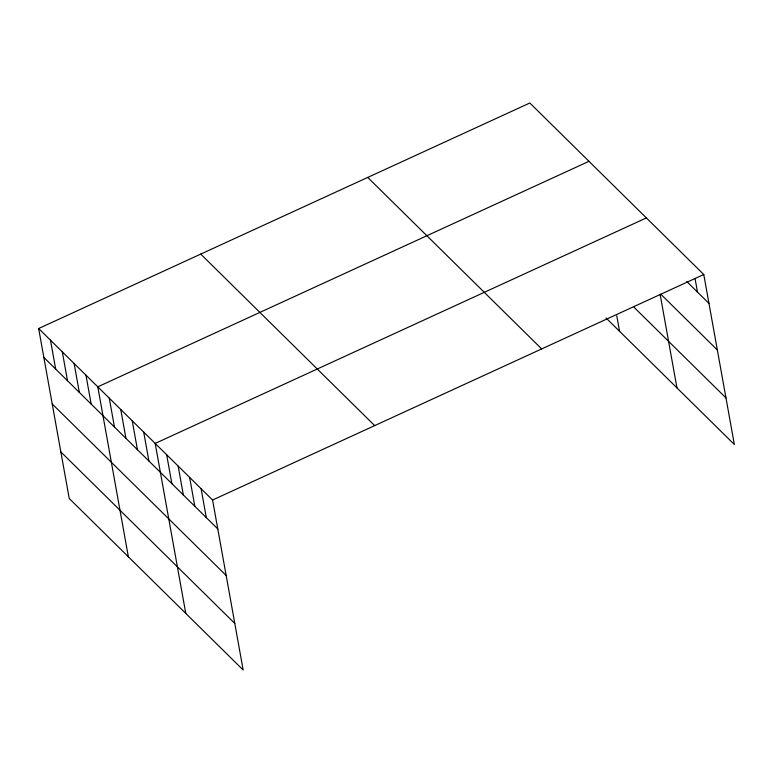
<?xml version="1.0" encoding="UTF-8"?>
<svg xmlns="http://www.w3.org/2000/svg" width="773" height="773" viewBox="0 0 773 773"><rect width="100%" height="100%" fill="white"/><g stroke="black" fill="none" stroke-linecap="round" stroke-linejoin="round"><path stroke-width="1.16" d="M38.65 328.515L212.585 500.025L243.166 669.998L69.232 498.488L38.65 328.515L529.834 103.002L703.768 274.512L734.35 444.485L606.032 317.964M588.968 161.315L97.785 386.829L128.366 556.802M646.373 217.918L155.189 443.422L185.771 613.395M212.585 500.025L703.768 274.512M686.83 281.585L708.967 303.412M660.77 294.175L717.344 349.966M634.14 307.374L725.973 397.931M367.745 177.423L541.68 348.932M200.738 254.095L374.673 425.604M43.848 357.416L217.783 528.925M52.226 403.97L226.16 575.479M60.854 451.934L234.789 623.444M694.995 278.222L697.488 292.097M660.152 294.513L676.955 387.891M616.757 315.771L619.55 331.288M201.106 488.7L206.304 517.601M189.627 477.385L194.825 506.286M178.148 466.061L183.346 494.962M166.668 454.746L171.867 483.647M143.71 432.107L148.909 461.008M132.222 420.783L137.43 449.683M120.743 409.468L125.951 438.368M109.264 398.143L114.472 427.044M85.958 375.166L91.156 404.066M74.131 363.503L79.329 392.404M62.304 351.841L67.502 380.741M50.477 340.178L55.675 369.079"/></g></svg>
